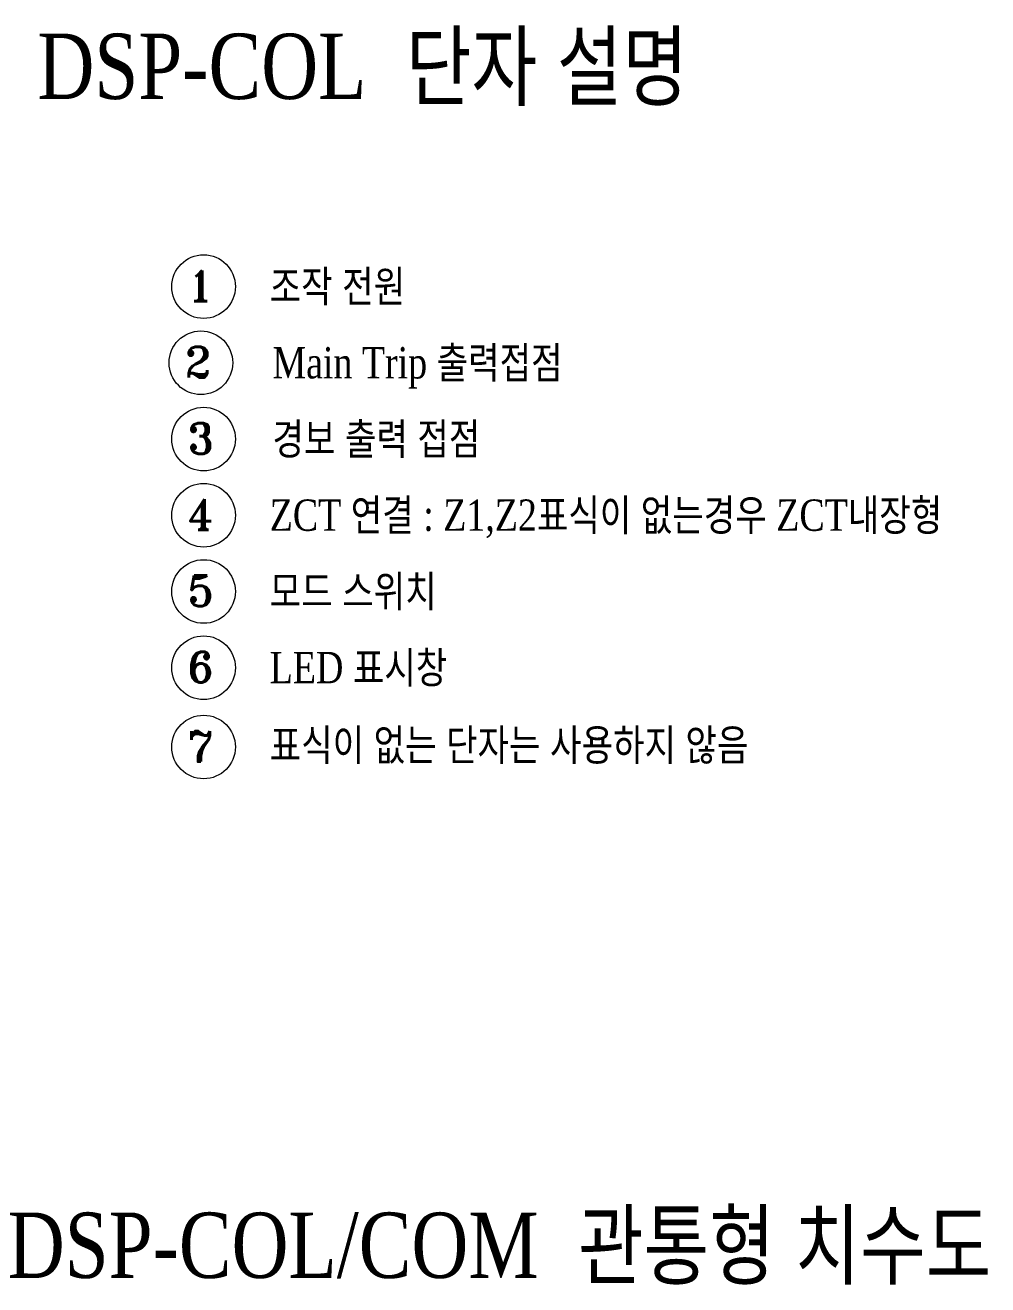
# Model space of a CAD drawing. Header units: millimetres. Extents: x 25 to 865, y 25 to 606.
# Drawn here: x 155.5 to 243.9, y 176.8 to 292.5 of the extents above; entities that cross this region are included whole.
import ezdxf

# ---------------------------------------------------------------- set-up
doc = ezdxf.new("R2010")
doc.units = ezdxf.units.MM
doc.styles.add('SS', font='batang.ttc', dxfattribs={"width": 0.8})
doc.styles.add('STYLE2', font='romant.shx')

msp = doc.modelspace()

# ---------------------------------------------------------------- linework, layer by layer
at = {"color": 0, "linetype": 'ByBlock', "lineweight": 18}
for centre in [(171.924, 268.485), (171.674, 261.488), (171.924, 254.485), (171.924, 247.485), (171.924, 240.485), (171.924, 233.485), (171.924, 226.204)]:
    msp.add_circle(centre, 2.922, dxfattribs=at)

# ---------------------------------------------------------------- texts
at = {"color": 0, "style": 'SS', "width": 0.8}
for s, p in [('DSP-COL  단자 설명', (156.661, 285.725)), ('DSP-COL/COM  관통형 치수도', (153.938, 177.451))]:
    msp.add_text(s, height=6, dxfattribs=at).set_placement(p)
at = {"color": 0, "style": 'STYLE2'}
for s, p in [('1', (170.452, 267.14)), ('2', (170.201, 260.143)), ('3', (170.452, 253.14)), ('4', (170.452, 246.14)), ('5', (170.452, 239.14)), ('6', (170.452, 232.14)), ('7', (170.452, 224.858))]:
    msp.add_text(s, height=2.815, dxfattribs=at).set_placement(p)
at = {"lineweight": 18, "char_height": 2.88, "attachment_point": 1, "style": 'SS'}
for s, insert, width in [('조작 전원 ', (177.995, 269.937), 25.81994), ('Main Trip 출력접점', (178.245, 262.934), 38.21847), ('경보 출력 접점', (178.245, 255.934), 70.59432), ('ZCT 연결 : Z1,Z2표식이 없는경우 ZCT내장형', (177.995, 248.937), 69.37651), ('모드 스위치', (177.995, 241.937), 36.90446), ('LED 표시창', (177.995, 234.937), 44.79841), ('표식이 없는 단자는 사용하지 않음', (177.995, 227.831), 49.13237)]:
    msp.add_mtext(s, dxfattribs=dict(at, insert=insert, width=width))

doc.saveas('drawing.dxf')
